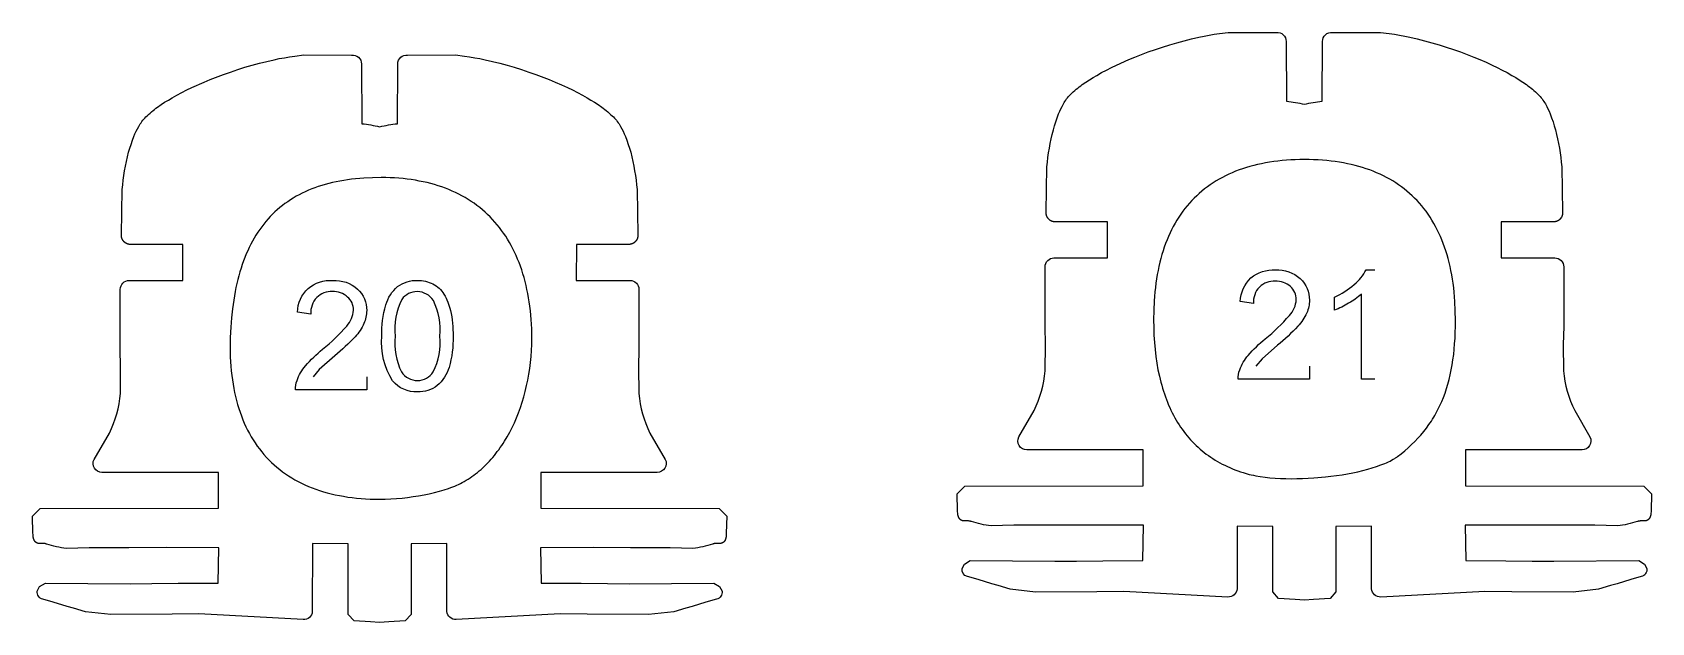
# Model space of a CAD drawing. Extents: x -344 to 77, y -230 to 818.
# Drawn here: x -92.8 to 55.2, y -78.3 to -24.4 of the extents above; entities that cross this region are included whole.
import ezdxf

# ---------------------------------------------------------------- set-up
doc = ezdxf.new("R2010")
doc.units = 0
doc.layers.add('LAYER_1', color=18, linetype='CONTINUOUS')
doc.layers.add('LETTERS', color=1, linetype='CONTINUOUS')

msp = doc.modelspace()

# ---------------------------------------------------------------- linework, layer by layer
at = {"layer": 'LAYER_1'}
for points in [[(23.47, -30.98, -0.041509), (25.09, -30.7), (25.13, -25.23, -0.444277), (26.03, -24.42), (30.41, -24.41), (30.42, -24.41), (31.23, -24.51), (31.7, -24.58), (32.17, -24.66), (32.64, -24.75), (33.11, -24.85), (33.78, -25.01), (34.45, -25.17), (35.12, -25.35), (35.78, -25.54), (36.44, -25.75), (37.09, -25.97), (37.74, -26.2), (38.96, -26.66), (39.52, -26.9), (40.08, -27.14), (40.64, -27.4), (41.1, -27.62), (41.55, -27.85), (42, -28.09), (42.45, -28.34), (42.79, -28.53), (43.12, -28.74), (43.45, -28.96), (43.77, -29.18), (43.91, -29.28), (44.05, -29.39), (44.19, -29.5), (44.32, -29.61), (44.46, -29.72), (44.59, -29.84), (44.72, -29.96), (44.84, -30.08), (44.94, -30.18), (45.03, -30.28), (45.11, -30.39), (45.2, -30.49), (45.28, -30.6), (45.35, -30.72), (45.43, -30.83), (45.5, -30.95), (45.62, -31.17), (45.73, -31.39), (45.84, -31.62), (45.93, -31.85), (46.07, -32.21), (46.2, -32.58), (46.31, -32.95), (46.42, -33.32), (46.52, -33.73), (46.62, -34.15), (46.7, -34.57), (46.78, -35), (46.85, -35.42), (46.91, -35.85), (46.96, -36.28), (47, -36.7), (47.07, -40.84), (47.07, -40.86), (47.07, -40.88), (47.07, -40.91), (47.07, -40.93), (47.07, -40.95), (47.07, -40.97), (47.07, -40.99), (47.07, -41.01), (47.06, -41.03), (47.06, -41.05), (47.06, -41.07), (47.05, -41.09), (47.05, -41.11), (47.04, -41.13), (47.03, -41.15), (47.03, -41.17), (47.02, -41.19), (47.01, -41.21), (47, -41.23), (47, -41.25), (46.99, -41.27), (46.98, -41.29), (46.97, -41.31), (46.96, -41.33), (46.95, -41.34), (46.93, -41.36), (46.92, -41.38), (46.91, -41.4), (46.9, -41.41), (46.88, -41.43), (46.87, -41.45), (46.86, -41.46), (46.84, -41.48), (46.83, -41.49), (46.81, -41.51), (46.8, -41.52), (46.78, -41.54), (46.76, -41.55), (46.75, -41.56), (46.73, -41.57), (46.71, -41.59), (46.69, -41.6), (46.68, -41.61), (46.66, -41.62), (46.64, -41.63), (46.62, -41.64), (46.6, -41.65), (46.58, -41.66), (46.56, -41.66), (46.54, -41.67), (46.52, -41.68), (46.5, -41.69), (46.48, -41.69), (46.46, -41.7), (46.44, -41.7), (46.42, -41.71), (46.4, -41.71), (46.38, -41.72), (46.36, -41.72), (46.34, -41.72), (46.32, -41.72), (46.3, -41.72), (46.28, -41.73), (41.61, -41.72), (41.52, -41.72), (41.49, -41.73), (41.48, -41.73), (41.47, -41.73), (41.45, -45.01), (46.36, -45.02, -0.414297), (47.18, -45.83), (47.18, -51.27), (47.14, -52.94), (47.15, -55.35, 0.088487), (48.18, -58.96), (49.58, -61.37, -0.561463), (48.85, -62.56), (38.19, -62.56), (38.19, -65.83), (54.5, -65.88), (55.21, -66.57), (55.16, -68.12), (55.16, -68.22), (55.15, -68.33), (55.15, -68.38), (55.14, -68.43), (55.13, -68.48), (55.13, -68.51), (55.13, -68.53), (55.12, -68.56), (55.11, -68.58), (55.11, -68.61), (55.1, -68.63), (55.09, -68.65), (55.08, -68.68), (55.08, -68.7), (55.07, -68.72), (55.06, -68.73), (55.06, -68.75), (55.05, -68.76), (55.04, -68.77), (55.04, -68.78), (55.03, -68.79), (55.03, -68.8), (55.02, -68.81), (55.01, -68.82), (55.01, -68.83), (55, -68.84), (54.99, -68.85), (54.98, -68.86), (54.97, -68.87), (54.97, -68.88), (54.96, -68.89), (54.94, -68.9), (54.93, -68.91), (54.92, -68.93), (54.9, -68.94), (54.9, -68.94), (54.89, -68.95), (54.88, -68.95), (54.88, -68.96), (54.87, -68.96), (54.86, -68.97), (54.86, -68.97), (54.85, -68.98), (54.83, -68.98), (54.82, -68.99), (54.81, -69), (54.79, -69.01), (54.78, -69.01), (54.76, -69.02), (54.75, -69.02), (54.73, -69.03), (54.72, -69.03), (54.7, -69.03), (54.68, -69.04), (54.67, -69.04), (54.65, -69.04), (54.64, -69.05), (54.62, -69.05), (54.61, -69.05), (54.57, -69.05), (54.54, -69.05), (54.51, -69.05), (54.27, -69.05), (54.23, -69.05), (54.2, -69.05), (54.16, -69.05), (54.13, -69.06), (54.09, -69.06), (54.07, -69.06), (54.06, -69.07), (54.04, -69.07), (54.02, -69.07), (54, -69.08), (53.98, -69.08), (53.97, -69.09), (53.95, -69.09), (53.93, -69.1), (53.91, -69.1, -0.054655), (52.1, -69.5), (50.03, -69.45), (46.41, -69.44), (42.99, -69.43), (38.17, -69.44), (38.24, -72.68), (41.9, -72.69), (44.29, -72.72), (46.27, -72.74), (54.03, -72.68), (54.55, -73), (54.77, -73.4, -0.399544), (54.27, -74.14), (53.3, -74.4), (52.05, -74.8), (51.46, -74.96), (50.37, -75.29), (48.04, -75.55), (42.43, -75.52), (39.98, -75.5), (30.46, -76.01, -0.398265), (29.62, -75.26), (29.61, -69.53), (26.35, -69.55), (26.35, -75.53), (25.82, -76.13), (24.31, -76.22), (23.47, -76.28), (22.63, -76.22), (21.12, -76.13), (20.59, -75.53), (20.59, -69.55), (17.33, -69.53), (17.32, -75.26, -0.398267), (16.48, -76.01), (6.96, -75.5), (4.51, -75.52), (-1.1, -75.55), (-3.42, -75.29), (-4.52, -74.96), (-5.11, -74.8), (-6.36, -74.4), (-7.33, -74.14, -0.400133), (-7.82, -73.4), (-7.61, -73), (-7.08, -72.68), (0.67, -72.74), (2.65, -72.72), (5.05, -72.69), (8.7, -72.68), (8.77, -69.44), (3.95, -69.43), (0.53, -69.44), (-3.09, -69.45), (-5.16, -69.5, -0.054627), (-6.97, -69.1), (-6.99, -69.1), (-7.01, -69.09), (-7.02, -69.09), (-7.04, -69.08), (-7.06, -69.08), (-7.08, -69.07), (-7.1, -69.07), (-7.11, -69.07), (-7.13, -69.06), (-7.15, -69.06), (-7.18, -69.06), (-7.22, -69.05), (-7.26, -69.05), (-7.29, -69.05), (-7.33, -69.05), (-7.57, -69.05), (-7.6, -69.05), (-7.63, -69.05), (-7.66, -69.05), (-7.68, -69.05), (-7.7, -69.05), (-7.71, -69.04), (-7.73, -69.04), (-7.74, -69.04), (-7.76, -69.03), (-7.77, -69.03), (-7.79, -69.03), (-7.8, -69.02), (-7.82, -69.02), (-7.83, -69.01), (-7.85, -69.01), (-7.86, -69), (-7.88, -68.99), (-7.89, -68.98), (-7.91, -68.98), (-7.91, -68.97), (-7.92, -68.97), (-7.93, -68.96), (-7.93, -68.96), (-7.94, -68.95), (-7.95, -68.95), (-7.96, -68.94), (-7.96, -68.94), (-7.98, -68.93), (-7.99, -68.91), (-8, -68.9), (-8.02, -68.89), (-8.02, -68.88), (-8.03, -68.87), (-8.04, -68.86), (-8.05, -68.85), (-8.06, -68.84), (-8.06, -68.83), (-8.07, -68.82), (-8.08, -68.81), (-8.08, -68.8), (-8.09, -68.79), (-8.1, -68.78), (-8.1, -68.77), (-8.11, -68.76), (-8.11, -68.75), (-8.12, -68.73), (-8.12, -68.72), (-8.13, -68.7), (-8.14, -68.68), (-8.15, -68.65), (-8.16, -68.63), (-8.17, -68.61), (-8.17, -68.58), (-8.18, -68.56), (-8.18, -68.53), (-8.19, -68.51), (-8.19, -68.48), (-8.2, -68.43), (-8.21, -68.38), (-8.21, -68.33), (-8.22, -68.22), (-8.22, -68.12), (-8.27, -66.57), (-7.56, -65.88), (8.75, -65.83), (8.75, -62.56), (-1.91, -62.56, -0.562207), (-2.63, -61.37), (-1.24, -58.96, 0.088367), (-0.21, -55.35), (-0.2, -52.94), (-0.23, -51.27), (-0.23, -45.83, -0.414385), (0.58, -45.02), (5.49, -45.01), (5.47, -41.73), (5.46, -41.73), (5.45, -41.73), (5.42, -41.72), (5.06, -41.72), (0.67, -41.73), (0.64, -41.72), (0.62, -41.72), (0.6, -41.72), (0.58, -41.72), (0.56, -41.72), (0.54, -41.71), (0.52, -41.71), (0.5, -41.7), (0.48, -41.7), (0.46, -41.69), (0.44, -41.69), (0.42, -41.68), (0.4, -41.67), (0.38, -41.66), (0.36, -41.66), (0.34, -41.65), (0.32, -41.64), (0.3, -41.63), (0.28, -41.62), (0.27, -41.61), (0.25, -41.6), (0.23, -41.59), (0.21, -41.57), (0.2, -41.56), (0.18, -41.55), (0.16, -41.54), (0.15, -41.52), (0.13, -41.51), (0.12, -41.49), (0.1, -41.48), (0.09, -41.46), (0.07, -41.45), (0.06, -41.43), (0.04, -41.41), (0.03, -41.4), (0.02, -41.38), (0.01, -41.36), (0, -41.34), (-0.02, -41.33), (-0.03, -41.31), (-0.04, -41.29), (-0.05, -41.27), (-0.05, -41.25), (-0.06, -41.23), (-0.07, -41.21), (-0.08, -41.19), (-0.09, -41.17), (-0.09, -41.15), (-0.1, -41.13), (-0.1, -41.11), (-0.11, -41.09), (-0.11, -41.07), (-0.12, -41.05), (-0.12, -41.03), (-0.12, -41.01), (-0.13, -40.99), (-0.13, -40.97), (-0.13, -40.95), (-0.13, -40.93), (-0.13, -40.91), (-0.13, -40.88), (-0.13, -40.86), (-0.13, -40.84), (-0.06, -36.7), (-0.01, -36.28), (0.03, -35.85), (0.09, -35.42), (0.16, -35), (0.24, -34.57), (0.33, -34.15), (0.42, -33.73), (0.53, -33.32), (0.63, -32.95), (0.75, -32.58), (0.87, -32.21), (1.01, -31.85), (1.11, -31.62), (1.21, -31.39), (1.33, -31.17), (1.45, -30.95), (1.51, -30.83), (1.59, -30.72), (1.66, -30.6), (1.74, -30.49), (1.83, -30.39), (1.92, -30.28), (2.01, -30.18), (2.1, -30.08), (2.23, -29.96), (2.35, -29.84), (2.49, -29.72), (2.62, -29.61), (2.75, -29.5), (2.89, -29.39), (3.03, -29.28), (3.17, -29.18), (3.5, -28.96), (3.82, -28.74), (4.16, -28.53), (4.49, -28.34), (4.94, -28.09), (5.39, -27.85), (5.84, -27.62), (6.3, -27.4), (7.42, -26.9), (7.98, -26.66), (9.2, -26.2), (9.85, -25.97), (10.5, -25.75), (11.16, -25.54), (11.82, -25.35), (12.49, -25.17), (13.16, -25.01), (13.83, -24.85), (14.3, -24.75), (14.77, -24.66), (15.24, -24.58), (15.71, -24.51), (16.52, -24.41), (16.53, -24.41), (20.91, -24.42, -0.444152), (21.81, -25.23), (21.85, -30.7, -0.04161), (23.47, -30.98)], [(-61.06, -33.04, -0.041608), (-59.43, -32.76), (-59.4, -27.29, -0.444313), (-58.5, -26.48), (-54.12, -26.47), (-54.11, -26.47), (-53.3, -26.57), (-52.83, -26.64), (-52.36, -26.72), (-51.89, -26.81), (-51.42, -26.91), (-50.75, -27.06), (-50.08, -27.23), (-49.41, -27.41), (-48.75, -27.6), (-48.09, -27.81), (-47.43, -28.03), (-46.78, -28.26), (-45.57, -28.72), (-45, -28.95), (-44.44, -29.2), (-43.89, -29.45), (-43.43, -29.67), (-42.97, -29.9), (-42.52, -30.14), (-42.08, -30.39), (-41.74, -30.59), (-41.41, -30.8), (-41.08, -31.01), (-40.76, -31.24), (-40.62, -31.34), (-40.48, -31.45), (-40.34, -31.56), (-40.2, -31.67), (-40.07, -31.78), (-39.94, -31.9), (-39.81, -32.02), (-39.69, -32.14), (-39.59, -32.24), (-39.5, -32.34), (-39.41, -32.44), (-39.33, -32.55), (-39.25, -32.66), (-39.17, -32.77), (-39.1, -32.89), (-39.03, -33), (-38.91, -33.23), (-38.8, -33.45), (-38.69, -33.68), (-38.59, -33.91), (-38.46, -34.27), (-38.33, -34.64), (-38.22, -35), (-38.11, -35.37), (-38.01, -35.79), (-37.91, -36.21), (-37.82, -36.63), (-37.75, -37.06), (-37.68, -37.48), (-37.62, -37.91), (-37.57, -38.33), (-37.53, -38.76), (-37.46, -42.9), (-37.46, -42.92), (-37.46, -42.94), (-37.46, -42.96), (-37.46, -42.98), (-37.46, -43.01), (-37.46, -43.03), (-37.46, -43.05), (-37.46, -43.07), (-37.47, -43.09), (-37.47, -43.11), (-37.47, -43.13), (-37.48, -43.15), (-37.48, -43.17), (-37.49, -43.19), (-37.49, -43.21), (-37.5, -43.23), (-37.51, -43.25), (-37.51, -43.27), (-37.52, -43.29), (-37.53, -43.31), (-37.54, -43.33), (-37.55, -43.35), (-37.56, -43.37), (-37.57, -43.38), (-37.58, -43.4), (-37.59, -43.42), (-37.61, -43.44), (-37.62, -43.45), (-37.63, -43.47), (-37.64, -43.49), (-37.66, -43.5), (-37.67, -43.52), (-37.69, -43.54), (-37.7, -43.55), (-37.72, -43.57), (-37.73, -43.58), (-37.75, -43.59), (-37.77, -43.61), (-37.78, -43.62), (-37.8, -43.63), (-37.82, -43.64), (-37.83, -43.66), (-37.85, -43.67), (-37.87, -43.68), (-37.89, -43.69), (-37.91, -43.7), (-37.93, -43.71), (-37.94, -43.71), (-37.96, -43.72), (-37.98, -43.73), (-38, -43.74), (-38.02, -43.74), (-38.04, -43.75), (-38.06, -43.76), (-38.08, -43.76), (-38.1, -43.77), (-38.12, -43.77), (-38.15, -43.77), (-38.17, -43.78), (-38.19, -43.78), (-38.21, -43.78), (-38.23, -43.78), (-38.25, -43.78), (-42.92, -43.78), (-43.01, -43.78), (-43.04, -43.78), (-43.05, -43.78), (-43.06, -43.79), (-43.08, -47.07), (-38.17, -47.07, -0.414297), (-37.35, -47.89), (-37.35, -53.33), (-37.39, -55), (-37.37, -57.41, 0.088454), (-36.35, -61.02), (-34.95, -63.43, -0.561776), (-35.68, -64.62), (-46.33, -64.62), (-46.33, -67.88), (-30.03, -67.93), (-29.31, -68.62), (-29.37, -70.18), (-29.37, -70.28), (-29.38, -70.38), (-29.38, -70.44), (-29.39, -70.49), (-29.39, -70.54), (-29.4, -70.56), (-29.4, -70.59), (-29.41, -70.61), (-29.41, -70.64), (-29.42, -70.66), (-29.43, -70.69), (-29.43, -70.71), (-29.44, -70.74), (-29.45, -70.76), (-29.46, -70.78), (-29.47, -70.79), (-29.47, -70.8), (-29.48, -70.81), (-29.48, -70.83), (-29.49, -70.84), (-29.5, -70.85), (-29.5, -70.86), (-29.51, -70.87), (-29.52, -70.88), (-29.52, -70.89), (-29.53, -70.9), (-29.54, -70.91), (-29.54, -70.92), (-29.55, -70.93), (-29.56, -70.94), (-29.57, -70.95), (-29.58, -70.96), (-29.6, -70.97), (-29.61, -70.98), (-29.62, -71), (-29.63, -71), (-29.64, -71.01), (-29.64, -71.01), (-29.65, -71.02), (-29.66, -71.02), (-29.66, -71.03), (-29.67, -71.03), (-29.68, -71.03), (-29.69, -71.04), (-29.71, -71.05), (-29.72, -71.06), (-29.74, -71.06), (-29.75, -71.07), (-29.77, -71.08), (-29.78, -71.08), (-29.8, -71.09), (-29.81, -71.09), (-29.83, -71.09), (-29.84, -71.1), (-29.86, -71.1), (-29.87, -71.1), (-29.89, -71.1), (-29.91, -71.11), (-29.92, -71.11), (-29.95, -71.11), (-29.99, -71.11), (-30.02, -71.11), (-30.26, -71.11), (-30.29, -71.11), (-30.33, -71.11), (-30.37, -71.11), (-30.4, -71.12), (-30.44, -71.12), (-30.45, -71.12), (-30.47, -71.12), (-30.49, -71.13), (-30.51, -71.13), (-30.53, -71.14), (-30.54, -71.14), (-30.56, -71.14), (-30.58, -71.15), (-30.6, -71.16), (-30.62, -71.16, -0.054597), (-32.43, -71.56), (-34.5, -71.51), (-38.12, -71.5), (-41.54, -71.49), (-46.36, -71.5), (-46.29, -74.74), (-42.63, -74.75), (-40.24, -74.78), (-38.26, -74.8), (-30.5, -74.74), (-29.98, -75.05), (-29.76, -75.46, -0.399631), (-30.26, -76.2), (-31.23, -76.46), (-32.48, -76.86), (-33.07, -77.02), (-34.16, -77.35), (-36.48, -77.61), (-42.1, -77.58), (-44.55, -77.55), (-54.07, -78.07, -0.398048), (-54.9, -77.32), (-54.92, -71.12), (-58.17, -71.15), (-58.17, -77.59), (-58.71, -78.19), (-60.22, -78.27), (-61.06, -78.34), (-61.89, -78.27), (-63.4, -78.19), (-63.94, -77.59), (-63.94, -71.15), (-67.19, -71.12), (-67.21, -77.32, -0.39802), (-68.05, -78.07), (-77.57, -77.55), (-80.02, -77.58), (-85.63, -77.61), (-87.95, -77.35), (-89.05, -77.02), (-89.63, -76.86), (-90.89, -76.46), (-91.85, -76.2, -0.399778), (-92.35, -75.46), (-92.14, -75.05), (-91.61, -74.74), (-83.86, -74.8), (-81.87, -74.78), (-79.48, -74.75), (-75.83, -74.74), (-75.76, -71.5), (-80.57, -71.49), (-83.99, -71.5), (-87.62, -71.51), (-89.69, -71.56, -0.054627), (-91.5, -71.16), (-91.52, -71.16), (-91.53, -71.15), (-91.55, -71.14), (-91.57, -71.14), (-91.59, -71.14), (-91.61, -71.13), (-91.62, -71.13), (-91.64, -71.12), (-91.66, -71.12), (-91.68, -71.12), (-91.71, -71.12), (-91.75, -71.11), (-91.78, -71.11), (-91.82, -71.11), (-91.85, -71.11), (-92.09, -71.11), (-92.13, -71.11), (-92.16, -71.11), (-92.19, -71.11), (-92.21, -71.11), (-92.22, -71.1), (-92.24, -71.1), (-92.25, -71.1), (-92.27, -71.1), (-92.29, -71.09), (-92.3, -71.09), (-92.32, -71.09), (-92.33, -71.08), (-92.35, -71.08), (-92.36, -71.07), (-92.38, -71.06), (-92.39, -71.06), (-92.41, -71.05), (-92.42, -71.04), (-92.43, -71.03), (-92.44, -71.03), (-92.45, -71.03), (-92.46, -71.02), (-92.46, -71.02), (-92.47, -71.01), (-92.48, -71.01), (-92.48, -71), (-92.49, -71), (-92.5, -70.98), (-92.52, -70.97), (-92.53, -70.96), (-92.54, -70.95), (-92.55, -70.94), (-92.56, -70.93), (-92.57, -70.92), (-92.58, -70.91), (-92.58, -70.9), (-92.59, -70.89), (-92.6, -70.88), (-92.6, -70.87), (-92.61, -70.86), (-92.62, -70.85), (-92.62, -70.84), (-92.63, -70.83), (-92.64, -70.81), (-92.64, -70.8), (-92.65, -70.79), (-92.65, -70.78), (-92.66, -70.76), (-92.67, -70.74), (-92.68, -70.71), (-92.69, -70.69), (-92.69, -70.66), (-92.7, -70.64), (-92.71, -70.61), (-92.71, -70.59), (-92.72, -70.56), (-92.72, -70.54), (-92.73, -70.49), (-92.73, -70.44), (-92.74, -70.38), (-92.74, -70.28), (-92.75, -70.18), (-92.8, -68.62), (-92.08, -67.93), (-75.78, -67.88), (-75.78, -64.62), (-86.44, -64.62, -0.562121), (-87.16, -63.43), (-85.76, -61.02, 0.088368), (-84.74, -57.41), (-84.73, -55), (-84.76, -53.33), (-84.76, -47.89, -0.414352), (-83.94, -47.07), (-79.04, -47.07), (-79.06, -43.79), (-79.07, -43.78), (-79.08, -43.78), (-79.11, -43.78), (-79.46, -43.78), (-83.86, -43.78), (-83.88, -43.78), (-83.9, -43.78), (-83.93, -43.78), (-83.95, -43.78), (-83.97, -43.77), (-83.99, -43.77), (-84.01, -43.77), (-84.03, -43.76), (-84.05, -43.76), (-84.07, -43.75), (-84.09, -43.74), (-84.11, -43.74), (-84.13, -43.73), (-84.15, -43.72), (-84.17, -43.71), (-84.19, -43.71), (-84.21, -43.7), (-84.23, -43.69), (-84.24, -43.68), (-84.26, -43.67), (-84.28, -43.66), (-84.3, -43.64), (-84.31, -43.63), (-84.33, -43.62), (-84.35, -43.61), (-84.36, -43.59), (-84.38, -43.58), (-84.4, -43.57), (-84.41, -43.55), (-84.43, -43.54), (-84.44, -43.52), (-84.46, -43.5), (-84.47, -43.49), (-84.48, -43.47), (-84.5, -43.45), (-84.51, -43.44), (-84.52, -43.42), (-84.53, -43.4), (-84.54, -43.38), (-84.55, -43.37), (-84.56, -43.35), (-84.57, -43.33), (-84.58, -43.31), (-84.59, -43.29), (-84.6, -43.27), (-84.61, -43.25), (-84.61, -43.23), (-84.62, -43.21), (-84.63, -43.19), (-84.63, -43.17), (-84.64, -43.15), (-84.64, -43.13), (-84.64, -43.11), (-84.65, -43.09), (-84.65, -43.07), (-84.65, -43.05), (-84.66, -43.03), (-84.66, -43.01), (-84.66, -42.98), (-84.66, -42.96), (-84.66, -42.94), (-84.66, -42.92), (-84.65, -42.9), (-84.58, -38.76), (-84.54, -38.33), (-84.49, -37.91), (-84.43, -37.48), (-84.37, -37.06), (-84.29, -36.63), (-84.2, -36.21), (-84.11, -35.79), (-84, -35.37), (-83.9, -35), (-83.78, -34.64), (-83.66, -34.27), (-83.52, -33.91), (-83.42, -33.68), (-83.32, -33.45), (-83.2, -33.23), (-83.08, -33), (-83.01, -32.89), (-82.94, -32.77), (-82.86, -32.66), (-82.78, -32.55), (-82.7, -32.44), (-82.61, -32.34), (-82.52, -32.24), (-82.43, -32.14), (-82.3, -32.02), (-82.17, -31.9), (-82.04, -31.78), (-81.91, -31.67), (-81.77, -31.56), (-81.64, -31.45), (-81.5, -31.34), (-81.35, -31.24), (-81.03, -31.01), (-80.71, -30.8), (-80.37, -30.59), (-80.03, -30.39), (-79.59, -30.14), (-79.14, -29.9), (-78.69, -29.67), (-78.23, -29.45), (-77.11, -28.95), (-76.55, -28.72), (-75.33, -28.26), (-74.68, -28.03), (-74.02, -27.81), (-73.37, -27.6), (-72.7, -27.41), (-72.04, -27.23), (-71.37, -27.06), (-70.69, -26.91), (-70.23, -26.81), (-69.76, -26.72), (-69.29, -26.64), (-68.82, -26.57), (-68, -26.47), (-68, -26.47), (-63.62, -26.48, -0.444162), (-62.72, -27.29), (-62.68, -32.76, -0.041434), (-61.06, -33.04)]]:
    msp.add_lwpolyline(points, format="xyb", dxfattribs=at)
for points in [[(31.97, -63.17), (32.32, -62.91), (32.65, -62.64), (32.97, -62.36), (33.27, -62.08), (33.57, -61.79), (33.85, -61.5), (34.12, -61.2), (34.38, -60.89), (34.63, -60.57), (34.86, -60.25), (34.97, -60.09), (35.08, -59.92), (35.19, -59.75), (35.3, -59.58), (35.4, -59.41), (35.5, -59.23), (35.68, -58.88), (35.86, -58.51), (36.03, -58.14), (36.19, -57.76), (36.33, -57.37), (36.47, -56.96), (36.59, -56.55), (36.7, -56.13), (36.81, -55.7), (36.9, -55.25), (36.98, -54.8), (37.05, -54.33), (37.12, -53.85), (37.17, -53.37), (37.21, -52.86), (37.25, -52.35), (37.27, -51.83), (37.28, -51.29), (37.29, -50.74), (37.27, -49.85), (37.23, -48.99), (37.2, -48.56), (37.16, -48.15), (37.12, -47.74), (37.06, -47.34), (37.01, -46.95), (36.94, -46.56), (36.87, -46.18), (36.79, -45.81), (36.7, -45.44), (36.61, -45.08), (36.51, -44.73), (36.4, -44.38), (36.29, -44.04), (36.17, -43.71), (36.04, -43.38), (35.91, -43.06), (35.77, -42.75), (35.62, -42.45), (35.46, -42.15), (35.3, -41.86), (35.13, -41.57), (34.96, -41.3), (34.78, -41.03), (34.59, -40.76), (34.4, -40.51), (34.2, -40.26), (33.99, -40.01), (33.77, -39.78), (33.55, -39.55), (33.33, -39.33), (33.09, -39.12), (32.85, -38.91), (32.6, -38.71), (32.35, -38.52), (32.09, -38.33), (31.82, -38.15), (31.55, -37.98), (31.27, -37.82), (30.98, -37.66), (30.69, -37.51), (30.39, -37.37), (30.08, -37.23), (29.77, -37.1), (29.45, -36.98), (29.13, -36.87), (28.79, -36.76), (28.46, -36.66), (28.11, -36.57), (27.76, -36.49), (27.4, -36.41), (27.04, -36.34), (26.67, -36.28), (26.29, -36.22), (25.91, -36.17), (25.52, -36.13), (25.12, -36.1), (24.72, -36.07), (24.31, -36.05), (23.9, -36.04), (23.48, -36.04), (23.06, -36.04), (22.64, -36.05), (22.24, -36.07), (21.83, -36.1), (21.44, -36.13), (21.05, -36.17), (20.67, -36.22), (20.29, -36.28), (19.92, -36.34), (19.56, -36.41), (19.2, -36.49), (18.85, -36.57), (18.5, -36.66), (18.17, -36.76), (17.83, -36.87), (17.51, -36.98), (17.19, -37.1), (16.88, -37.23), (16.57, -37.37), (16.27, -37.51), (15.98, -37.66), (15.69, -37.82), (15.41, -37.98), (15.14, -38.15), (14.87, -38.33), (14.61, -38.52), (14.35, -38.71), (14.11, -38.91), (13.87, -39.12), (13.63, -39.33), (13.4, -39.55), (13.18, -39.78), (12.97, -40.01), (12.76, -40.26), (12.56, -40.5), (12.37, -40.76), (12.18, -41.02), (12, -41.29), (11.82, -41.57), (11.65, -41.85), (11.49, -42.14), (11.34, -42.44), (11.19, -42.74), (11.05, -43.05), (10.92, -43.37), (10.79, -43.7), (10.67, -44.03), (10.56, -44.37), (10.45, -44.71), (10.35, -45.06), (10.26, -45.42), (10.17, -45.79), (10.1, -46.16), (10.02, -46.54), (9.96, -46.92), (9.9, -47.32), (9.85, -47.71), (9.81, -48.12), (9.77, -48.53), (9.74, -48.95), (9.7, -49.81), (9.69, -50.69), (9.7, -51.39), (9.72, -52.07), (9.77, -52.74), (9.83, -53.38), (9.9, -54.02), (9.99, -54.63), (10.09, -55.23), (10.22, -55.81), (10.35, -56.37), (10.43, -56.65), (10.51, -56.92), (10.59, -57.19), (10.68, -57.45), (10.77, -57.71), (10.86, -57.96), (10.96, -58.21), (11.06, -58.46), (11.17, -58.7), (11.28, -58.94), (11.39, -59.17), (11.51, -59.4), (11.63, -59.62), (11.76, -59.84), (11.89, -60.06), (12.02, -60.27), (12.16, -60.48), (12.3, -60.68), (12.45, -60.88), (12.6, -61.08), (12.75, -61.27), (12.91, -61.45), (13.07, -61.64), (13.24, -61.81), (13.41, -61.99), (13.58, -62.16), (13.76, -62.32), (13.94, -62.48), (14.13, -62.64), (14.32, -62.79), (14.51, -62.94), (14.71, -63.08), (14.91, -63.22), (15.11, -63.36), (15.32, -63.49), (15.53, -63.61), (15.75, -63.74), (15.97, -63.85), (16.2, -63.97), (16.43, -64.08), (16.66, -64.18), (16.89, -64.28), (17.13, -64.38), (17.38, -64.47), (17.63, -64.56), (17.88, -64.64), (18.05, -64.7), (18.24, -64.75), (18.42, -64.8), (18.62, -64.84), (18.81, -64.88), (19.02, -64.92), (19.44, -64.99), (19.88, -65.05), (20.33, -65.1), (20.8, -65.14), (21.29, -65.16), (21.78, -65.18), (22.28, -65.19), (22.79, -65.18), (23.31, -65.17), (23.83, -65.15), (24.35, -65.12), (25.39, -65.03), (25.9, -64.97), (26.41, -64.9), (26.92, -64.83), (27.41, -64.74), (27.89, -64.65), (28.37, -64.55), (28.82, -64.44), (29.26, -64.33), (29.68, -64.21), (30.08, -64.08), (30.46, -63.94), (30.64, -63.87), (30.82, -63.8), (30.99, -63.73), (31.15, -63.65), (31.31, -63.58), (31.45, -63.5), (31.6, -63.42), (31.73, -63.34), (31.79, -63.3), (31.86, -63.25), (31.92, -63.21)], [(-53.68, -65.64), (-53.5, -65.54), (-53.32, -65.44), (-53.14, -65.34), (-52.96, -65.23), (-52.79, -65.12), (-52.62, -65), (-52.45, -64.88), (-52.28, -64.75), (-52.11, -64.62), (-51.95, -64.48), (-51.79, -64.34), (-51.63, -64.2), (-51.47, -64.05), (-51.31, -63.9), (-51.16, -63.74), (-51.01, -63.58), (-50.86, -63.42), (-50.72, -63.25), (-50.57, -63.08), (-50.43, -62.9), (-50.3, -62.72), (-50.16, -62.54), (-50.03, -62.35), (-49.9, -62.16), (-49.77, -61.97), (-49.64, -61.77), (-49.4, -61.36), (-49.17, -60.95), (-48.95, -60.52), (-48.74, -60.08), (-48.54, -59.62), (-48.36, -59.16), (-48.19, -58.68), (-48.03, -58.2), (-47.88, -57.71), (-47.74, -57.21), (-47.62, -56.69), (-47.51, -56.18), (-47.42, -55.65), (-47.34, -55.12), (-47.27, -54.58), (-47.22, -54.03), (-47.18, -53.48), (-47.16, -52.93), (-47.15, -52.37), (-47.16, -51.5), (-47.18, -51.08), (-47.21, -50.66), (-47.24, -50.25), (-47.28, -49.84), (-47.33, -49.44), (-47.38, -49.04), (-47.44, -48.66), (-47.51, -48.27), (-47.59, -47.9), (-47.67, -47.53), (-47.76, -47.17), (-47.85, -46.81), (-47.96, -46.46), (-48.06, -46.12), (-48.18, -45.78), (-48.3, -45.45), (-48.44, -45.12), (-48.57, -44.8), (-48.72, -44.49), (-48.87, -44.19), (-49.02, -43.89), (-49.19, -43.6), (-49.36, -43.31), (-49.53, -43.03), (-49.72, -42.76), (-49.91, -42.5), (-50.11, -42.24), (-50.31, -41.99), (-50.52, -41.74), (-50.74, -41.5), (-50.96, -41.27), (-51.19, -41.05), (-51.42, -40.83), (-51.66, -40.62), (-51.91, -40.42), (-52.17, -40.22), (-52.43, -40.03), (-52.69, -39.85), (-52.97, -39.68), (-53.25, -39.51), (-53.53, -39.35), (-53.82, -39.19), (-54.12, -39.05), (-54.43, -38.91), (-54.74, -38.78), (-55.05, -38.65), (-55.37, -38.53), (-55.7, -38.42), (-56.04, -38.32), (-56.38, -38.23), (-56.72, -38.14), (-57.07, -38.06), (-57.43, -37.99), (-57.79, -37.92), (-58.16, -37.86), (-58.54, -37.81), (-58.92, -37.77), (-59.31, -37.74), (-59.7, -37.71), (-60.1, -37.69), (-60.5, -37.68), (-60.91, -37.67), (-61.72, -37.69), (-62.5, -37.72), (-62.88, -37.75), (-63.26, -37.79), (-63.62, -37.83), (-63.99, -37.88), (-64.34, -37.93), (-64.69, -38), (-65.04, -38.06), (-65.38, -38.14), (-65.71, -38.22), (-66.03, -38.31), (-66.35, -38.4), (-66.67, -38.5), (-66.97, -38.61), (-67.27, -38.72), (-67.57, -38.84), (-67.86, -38.97), (-68.14, -39.11), (-68.42, -39.25), (-68.69, -39.39), (-68.95, -39.55), (-69.21, -39.71), (-69.46, -39.88), (-69.71, -40.05), (-69.95, -40.23), (-70.18, -40.42), (-70.41, -40.61), (-70.63, -40.82), (-70.85, -41.02), (-71.06, -41.24), (-71.26, -41.46), (-71.46, -41.69), (-71.65, -41.93), (-71.84, -42.17), (-72.02, -42.42), (-72.19, -42.67), (-72.36, -42.94), (-72.52, -43.21), (-72.68, -43.48), (-72.83, -43.77), (-72.97, -44.06), (-73.11, -44.36), (-73.25, -44.66), (-73.38, -44.97), (-73.5, -45.29), (-73.61, -45.62), (-73.72, -45.95), (-73.83, -46.29), (-73.93, -46.64), (-74.02, -46.99), (-74.11, -47.35), (-74.19, -47.72), (-74.27, -48.1), (-74.4, -48.87), (-74.51, -49.67), (-74.6, -50.5), (-74.67, -51.36), (-74.72, -52.29), (-74.73, -52.74), (-74.73, -53.19), (-74.73, -53.63), (-74.71, -54.07), (-74.69, -54.5), (-74.66, -54.92), (-74.62, -55.34), (-74.58, -55.75), (-74.52, -56.15), (-74.46, -56.55), (-74.39, -56.94), (-74.32, -57.32), (-74.23, -57.69), (-74.14, -58.06), (-74.04, -58.42), (-73.93, -58.78), (-73.82, -59.12), (-73.69, -59.46), (-73.56, -59.8), (-73.43, -60.12), (-73.28, -60.44), (-73.13, -60.75), (-72.96, -61.06), (-72.8, -61.36), (-72.62, -61.65), (-72.44, -61.93), (-72.25, -62.21), (-72.05, -62.47), (-71.84, -62.74), (-71.63, -62.99), (-71.41, -63.24), (-71.18, -63.48), (-70.94, -63.71), (-70.7, -63.93), (-70.45, -64.15), (-70.19, -64.36), (-69.93, -64.56), (-69.66, -64.75), (-69.38, -64.94), (-69.09, -65.12), (-68.8, -65.29), (-68.5, -65.45), (-68.19, -65.61), (-67.88, -65.76), (-67.56, -65.9), (-67.23, -66.03), (-66.89, -66.15), (-66.55, -66.27), (-66.2, -66.38), (-65.85, -66.48), (-65.48, -66.57), (-65.11, -66.66), (-64.74, -66.74), (-64.35, -66.8), (-63.96, -66.87), (-63.57, -66.92), (-63.16, -66.96), (-62.75, -67), (-62.34, -67.03), (-61.91, -67.05), (-61.48, -67.06), (-61.04, -67.07), (-60.54, -67.06), (-60.04, -67.04), (-59.52, -67.01), (-59.01, -66.96), (-58.5, -66.9), (-57.99, -66.83), (-57.49, -66.76), (-57, -66.67), (-56.52, -66.57), (-56.05, -66.46), (-55.6, -66.34), (-55.17, -66.21), (-54.76, -66.08), (-54.56, -66.01), (-54.37, -65.94), (-54.19, -65.87), (-54.01, -65.79), (-53.84, -65.71)]]:
    msp.add_lwpolyline(points, close=True, dxfattribs=at)
at = {"layer": 'LETTERS'}
for points in [[(-62.24, -55.87), (-62.24, -57.07), (-68.75, -57.07, -0.097474), (-68.61, -56.21, -0.08646), (-67.83, -54.88, -0.045911), (-66.27, -53.37, 0.040779), (-64.06, -51.24, 0.172586), (-63.45, -49.79, 0.219617), (-63.98, -48.59, 0.193668), (-65.37, -48.1, 0.206195), (-66.81, -48.64, 0.202699), (-67.36, -50.15), (-68.57, -49.97, -0.196814), (-67.6, -47.81, -0.186558), (-65.34, -47.07, -0.197806), (-63.08, -47.87, -0.214499), (-62.24, -49.83, -0.101399), (-62.49, -51.01, -0.080554), (-63.3, -52.22, -0.030754), (-65.15, -53.96), (-66.57, -55.21), (-67.13, -55.87)], [(-60.86, -52.17, -0.078342), (-60.49, -49.31, -0.147096), (-59.41, -47.64, -0.173322), (-57.6, -47.07, -0.121798), (-56.18, -47.4, -0.136635), (-55.18, -48.33, -0.076386), (-54.58, -49.81, -0.060311), (-54.35, -52.17, -0.077662), (-54.71, -55.02, -0.14731), (-55.79, -56.68, -0.173974), (-57.6, -57.26, -0.235882), (-59.87, -56.25, -0.160537), (-60.86, -52.17)], [(23.93, -54.91), (23.93, -56.11), (17.43, -56.11, -0.097474), (17.56, -55.25, -0.08646), (18.34, -53.92, -0.045911), (19.9, -52.41, 0.040779), (22.11, -50.28, 0.172586), (22.73, -48.83, 0.219617), (22.2, -47.63, 0.193668), (20.81, -47.14, 0.206195), (19.36, -47.68, 0.202699), (18.81, -49.19), (17.61, -49.01, -0.196814), (18.58, -46.85, -0.186558), (20.83, -46.11, -0.197806), (23.1, -46.91, -0.214499), (23.93, -48.87, -0.101399), (23.69, -50.05, -0.080554), (22.88, -51.26, -0.030754), (21.03, -53), (19.6, -54.25), (19.04, -54.91)], [(29.9, -56.11), (28.69, -56.11), (28.69, -48.32, -0.056472), (27.52, -49.16, -0.043354), (26.22, -49.8), (26.22, -48.61, 0.072812), (28.03, -47.45, 0.094573), (29.12, -46.11), (29.9, -46.11)], [(-59.65, -52.17, 0.139824), (-59.06, -55.44, 0.54057), (-56.15, -55.43, 0.13964), (-55.56, -52.17, 0.137543), (-56.14, -48.91, 0.254896), (-57.62, -48.1, 0.250497), (-59.02, -48.81, 0.139009), (-59.65, -52.17)]]:
    msp.add_lwpolyline(points, format="xyb", dxfattribs=at)

doc.saveas('drawing.dxf')
